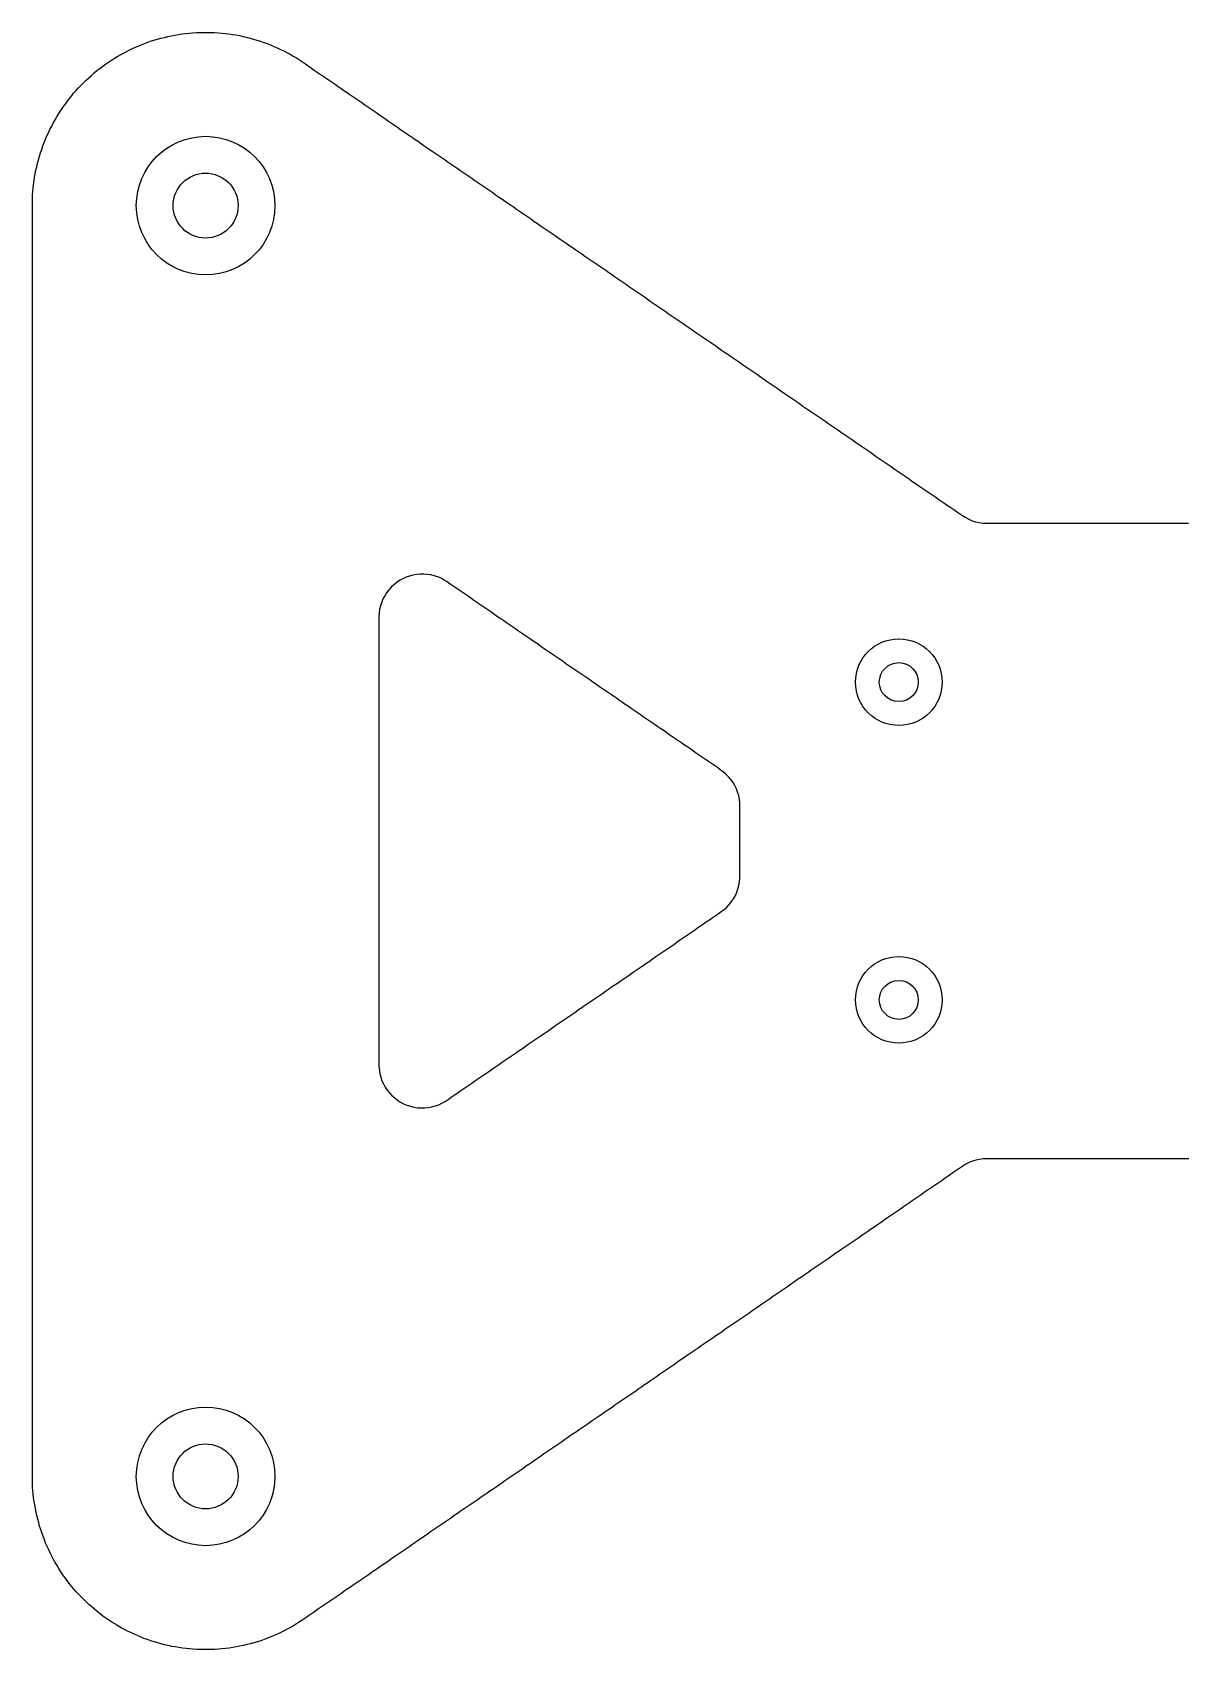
# Model space of a CAD drawing. Header units: millimetres. Extents: x -80 to 80, y -56 to 56.
# Drawn here: x -80 to 0, y -56 to 56 of the extents above; entities that cross this region are included whole.
import ezdxf

# ---------------------------------------------------------------- set-up
doc = ezdxf.new("R2010")
doc.units = ezdxf.units.MM
for name, color, linetype in [('CUT_OUTLINE', 7, 'Continuous'), ('DRILL_THROUGH', 7, 'Continuous'), ('REFERENCE_BOTTOM_CB_D6_DEPTH4', 7, 'Continuous'), ('REFERENCE_TOP_CB_D9p6_DEPTH5', 7, 'Continuous')]:
    doc.layers.add(name, color=color, linetype=linetype)

msp = doc.modelspace()

# ---------------------------------------------------------------- linework, layer by layer
at = {"layer": 'CUT_OUTLINE'}
msp.add_lwpolyline([(0.08, -22), (-0.17, -22), (-0.42, -22), (-0.67, -22), (-0.92, -22), (-1.17, -22), (-1.42, -22), (-1.67, -22), (-1.92, -22), (-2.17, -22), (-2.42, -22), (-2.67, -22), (-2.92, -22), (-3.17, -22), (-3.42, -22), (-3.67, -22), (-3.92, -22), (-4.17, -22), (-4.42, -22), (-4.67, -22), (-4.92, -22), (-5.17, -22), (-5.42, -22), (-5.67, -22), (-5.92, -22), (-6.17, -22), (-6.42, -22), (-6.67, -22), (-6.92, -22), (-7.17, -22), (-7.42, -22), (-7.67, -22), (-7.92, -22), (-8.17, -22), (-8.42, -22), (-8.67, -22), (-8.92, -22), (-9.17, -22), (-9.42, -22), (-9.67, -22), (-9.92, -22), (-10.17, -22), (-10.42, -22), (-10.67, -22), (-10.92, -22), (-11.17, -22), (-11.42, -22), (-11.67, -22), (-11.92, -22), (-12.17, -22), (-12.42, -22), (-12.67, -22), (-12.92, -22), (-13.17, -22), (-13.42, -22), (-13.67, -22), (-13.92, -22), (-14.17, -22.01), (-14.42, -22.05), (-14.66, -22.1), (-14.9, -22.18), (-15.13, -22.27), (-15.35, -22.38), (-15.57, -22.51), (-15.77, -22.65), (-15.98, -22.8), (-16.18, -22.94), (-16.39, -23.08), (-16.59, -23.22), (-16.8, -23.36), (-17.01, -23.5), (-17.21, -23.65), (-17.42, -23.79), (-17.62, -23.93), (-17.83, -24.07), (-18.04, -24.21), (-18.24, -24.35), (-18.45, -24.5), (-18.65, -24.64), (-18.86, -24.78), (-19.07, -24.92), (-19.27, -25.06), (-19.48, -25.2), (-19.68, -25.34), (-19.89, -25.49), (-20.1, -25.63), (-20.3, -25.77), (-20.51, -25.91), (-20.71, -26.05), (-20.92, -26.19), (-21.13, -26.34), (-21.33, -26.48), (-21.54, -26.62), (-21.74, -26.76), (-21.95, -26.9), (-22.15, -27.04), (-22.36, -27.19), (-22.57, -27.33), (-22.77, -27.47), (-22.98, -27.61), (-23.18, -27.75), (-23.39, -27.89), (-23.6, -28.03), (-23.8, -28.18), (-24.01, -28.32), (-24.21, -28.46), (-24.42, -28.6), (-24.63, -28.74), (-24.83, -28.88), (-25.04, -29.03), (-25.24, -29.17), (-25.45, -29.31), (-25.66, -29.45), (-25.86, -29.59), (-26.07, -29.73), (-26.27, -29.88), (-26.48, -30.02), (-26.68, -30.16), (-26.89, -30.3), (-27.1, -30.44), (-27.3, -30.58), (-27.51, -30.72), (-27.71, -30.87), (-27.92, -31.01), (-28.13, -31.15), (-28.33, -31.29), (-28.54, -31.43), (-28.74, -31.57), (-28.95, -31.72), (-29.16, -31.86), (-29.36, -32), (-29.57, -32.14), (-29.77, -32.28), (-29.98, -32.42), (-30.19, -32.56), (-30.39, -32.71), (-30.6, -32.85), (-30.8, -32.99), (-31.01, -33.13), (-31.22, -33.27), (-31.42, -33.41), (-31.63, -33.56), (-31.83, -33.7), (-32.04, -33.84), (-32.24, -33.98), (-32.45, -34.12), (-32.66, -34.26), (-32.86, -34.41), (-33.07, -34.55), (-33.27, -34.69), (-33.48, -34.83), (-33.69, -34.97), (-33.89, -35.11), (-34.1, -35.25), (-34.3, -35.4), (-34.51, -35.54), (-34.72, -35.68), (-34.92, -35.82), (-35.13, -35.96), (-35.33, -36.1), (-35.54, -36.25), (-35.75, -36.39), (-35.95, -36.53), (-36.16, -36.67), (-36.36, -36.81), (-36.57, -36.95), (-36.78, -37.1), (-36.98, -37.24), (-37.19, -37.38), (-37.39, -37.52), (-37.6, -37.66), (-37.8, -37.8), (-38.01, -37.94), (-38.22, -38.09), (-38.42, -38.23), (-38.63, -38.37), (-38.83, -38.51), (-39.04, -38.65), (-39.25, -38.79), (-39.45, -38.94), (-39.66, -39.08), (-39.86, -39.22), (-40.07, -39.36), (-40.28, -39.5), (-40.48, -39.64), (-40.69, -39.79), (-40.89, -39.93), (-41.1, -40.07), (-41.31, -40.21), (-41.51, -40.35), (-41.72, -40.49), (-41.92, -40.63), (-42.13, -40.78), (-42.33, -40.92), (-42.54, -41.06), (-42.75, -41.2), (-42.95, -41.34), (-43.16, -41.48), (-43.36, -41.63), (-43.57, -41.77), (-43.78, -41.91), (-43.98, -42.05), (-44.19, -42.19), (-44.39, -42.33), (-44.6, -42.47), (-44.81, -42.62), (-45.01, -42.76), (-45.22, -42.9), (-45.42, -43.04), (-45.63, -43.18), (-45.84, -43.32), (-46.04, -43.47), (-46.25, -43.61), (-46.45, -43.75), (-46.66, -43.89), (-46.87, -44.03), (-47.07, -44.17), (-47.28, -44.32), (-47.48, -44.46), (-47.69, -44.6), (-47.89, -44.74), (-48.1, -44.88), (-48.31, -45.02), (-48.51, -45.16), (-48.72, -45.31), (-48.92, -45.45), (-49.13, -45.59), (-49.34, -45.73), (-49.54, -45.87), (-49.75, -46.01), (-49.95, -46.16), (-50.16, -46.3), (-50.37, -46.44), (-50.57, -46.58), (-50.78, -46.72), (-50.98, -46.86), (-51.19, -47.01), (-51.4, -47.15), (-51.6, -47.29), (-51.81, -47.43), (-52.01, -47.57), (-52.22, -47.71), (-52.43, -47.85), (-52.63, -48), (-52.84, -48.14), (-53.04, -48.28), (-53.25, -48.42), (-53.45, -48.56), (-53.66, -48.7), (-53.87, -48.85), (-54.07, -48.99), (-54.28, -49.13), (-54.48, -49.27), (-54.69, -49.41), (-54.9, -49.55), (-55.1, -49.69), (-55.31, -49.84), (-55.51, -49.98), (-55.72, -50.12), (-55.93, -50.26), (-56.13, -50.4), (-56.34, -50.54), (-56.54, -50.69), (-56.75, -50.83), (-56.96, -50.97), (-57.16, -51.11), (-57.37, -51.25), (-57.57, -51.39), (-57.78, -51.54), (-57.98, -51.68), (-58.19, -51.82), (-58.4, -51.96), (-58.6, -52.1), (-58.81, -52.24), (-59.01, -52.38), (-59.22, -52.53), (-59.43, -52.67), (-59.63, -52.81), (-59.84, -52.95), (-60.04, -53.09), (-60.25, -53.23), (-60.46, -53.38), (-60.66, -53.52), (-60.87, -53.66), (-61.07, -53.8), (-61.28, -53.94), (-61.49, -54.08), (-61.7, -54.21), (-61.91, -54.34), (-62.13, -54.47), (-62.35, -54.59), (-62.57, -54.7), (-62.8, -54.81), (-63.02, -54.92), (-63.25, -55.02), (-63.48, -55.12), (-63.71, -55.21), (-63.95, -55.29), (-64.18, -55.38), (-64.42, -55.45), (-64.66, -55.53), (-64.9, -55.59), (-65.14, -55.65), (-65.39, -55.71), (-65.63, -55.76), (-65.88, -55.81), (-66.12, -55.85), (-66.37, -55.89), (-66.62, -55.92), (-66.87, -55.95), (-67.12, -55.97), (-67.36, -55.98), (-67.61, -55.99), (-67.86, -56), (-68.11, -56), (-68.36, -55.99), (-68.61, -55.98), (-68.86, -55.97), (-69.11, -55.95), (-69.36, -55.92), (-69.61, -55.89), (-69.86, -55.86), (-70.1, -55.81), (-70.35, -55.77), (-70.59, -55.72), (-70.84, -55.66), (-71.08, -55.6), (-71.32, -55.53), (-71.56, -55.46), (-71.8, -55.38), (-72.03, -55.3), (-72.27, -55.22), (-72.5, -55.12), (-72.73, -55.03), (-72.96, -54.93), (-73.19, -54.82), (-73.41, -54.71), (-73.63, -54.6), (-73.85, -54.48), (-74.07, -54.35), (-74.28, -54.22), (-74.49, -54.09), (-74.7, -53.95), (-74.91, -53.81), (-75.11, -53.67), (-75.31, -53.52), (-75.51, -53.36), (-75.7, -53.2), (-75.89, -53.04), (-76.08, -52.87), (-76.26, -52.7), (-76.44, -52.53), (-76.62, -52.35), (-76.79, -52.17), (-76.96, -51.99), (-77.12, -51.8), (-77.28, -51.61), (-77.44, -51.41), (-77.59, -51.21), (-77.74, -51.01), (-77.88, -50.81), (-78.02, -50.6), (-78.16, -50.39), (-78.29, -50.18), (-78.41, -49.96), (-78.54, -49.75), (-78.65, -49.52), (-78.77, -49.3), (-78.87, -49.08), (-78.98, -48.85), (-79.08, -48.62), (-79.17, -48.39), (-79.26, -48.15), (-79.34, -47.92), (-79.42, -47.68), (-79.5, -47.44), (-79.56, -47.2), (-79.63, -46.96), (-79.69, -46.72), (-79.74, -46.47), (-79.79, -46.23), (-79.83, -45.98), (-79.87, -45.74), (-79.91, -45.49), (-79.94, -45.24), (-79.96, -44.99), (-79.98, -44.74), (-79.99, -44.49), (-80, -44.24), (-80, -43.99), (-80, -43.74), (-80, -43.49), (-80, -43.24), (-80, -42.99), (-80, -42.74), (-80, -42.49), (-80, -42.24), (-80, -41.99), (-80, -41.74), (-80, -41.49), (-80, -41.24), (-80, -40.99), (-80, -40.75), (-80, -40.5), (-80, -40.25), (-80, -40), (-80, -39.75), (-80, -39.5), (-80, -39.25), (-80, -39), (-80, -38.75), (-80, -38.5), (-80, -38.25), (-80, -38), (-80, -37.75), (-80, -37.5), (-80, -37.25), (-80, -37), (-80, -36.75), (-80, -36.5), (-80, -36.25), (-80, -36), (-80, -35.75), (-80, -35.5), (-80, -35.25), (-80, -35), (-80, -34.75), (-80, -34.5), (-80, -34.25), (-80, -34), (-80, -33.75), (-80, -33.5), (-80, -33.25), (-80, -33), (-80, -32.75), (-80, -32.5), (-80, -32.25), (-80, -32), (-80, -31.75), (-80, -31.5), (-80, -31.25), (-80, -31), (-80, -30.75), (-80, -30.5), (-80, -30.25), (-80, -30), (-80, -29.75), (-80, -29.5), (-80, -29.25), (-80, -29), (-80, -28.75), (-80, -28.5), (-80, -28.25), (-80, -28), (-80, -27.75), (-80, -27.5), (-80, -27.25), (-80, -27), (-80, -26.75), (-80, -26.5), (-80, -26.25), (-80, -26), (-80, -25.75), (-80, -25.5), (-80, -25.25), (-80, -25), (-80, -24.75), (-80, -24.5), (-80, -24.25), (-80, -24), (-80, -23.75), (-80, -23.5), (-80, -23.25), (-80, -23), (-80, -22.75), (-80, -22.5), (-80, -22.25), (-80, -22), (-80, -21.75), (-80, -21.5), (-80, -21.25), (-80, -21), (-80, -20.75), (-80, -20.5), (-80, -20.25), (-80, -20), (-80, -19.75), (-80, -19.5), (-80, -19.25), (-80, -19), (-80, -18.75), (-80, -18.5), (-80, -18.25), (-80, -18), (-80, -17.76), (-80, -17.51), (-80, -17.26), (-80, -17.01), (-80, -16.76), (-80, -16.51), (-80, -16.26), (-80, -16.01), (-80, -15.76), (-80, -15.51), (-80, -15.26), (-80, -15.01), (-80, -14.76), (-80, -14.51), (-80, -14.26), (-80, -14.01), (-80, -13.76), (-80, -13.51), (-80, -13.26), (-80, -13.01), (-80, -12.76), (-80, -12.51), (-80, -12.26), (-80, -12.01), (-80, -11.76), (-80, -11.51), (-80, -11.26), (-80, -11.01), (-80, -10.76), (-80, -10.51), (-80, -10.26), (-80, -10.01), (-80, -9.76), (-80, -9.51), (-80, -9.26), (-80, -9.01), (-80, -8.76), (-80, -8.51), (-80, -8.26), (-80, -8.01), (-80, -7.76), (-80, -7.51), (-80, -7.26), (-80, -7.01), (-80, -6.76), (-80, -6.51), (-80, -6.26), (-80, -6.01), (-80, -5.76), (-80, -5.51), (-80, -5.26), (-80, -5.01), (-80, -4.76), (-80, -4.51), (-80, -4.26), (-80, -4.01), (-80, -3.76), (-80, -3.51), (-80, -3.26), (-80, -3.01), (-80, -2.76), (-80, -2.51), (-80, -2.26), (-80, -2.01), (-80, -1.76), (-80, -1.51), (-80, -1.26), (-80, -1.01), (-80, -0.76), (-80, -0.51), (-80, -0.26), (-80, -0.01), (-80, 0.24), (-80, 0.49), (-80, 0.74), (-80, 0.99), (-80, 1.24), (-80, 1.49), (-80, 1.74), (-80, 1.99), (-80, 2.24), (-80, 2.49), (-80, 2.74), (-80, 2.99), (-80, 3.24), (-80, 3.49), (-80, 3.74), (-80, 3.99), (-80, 4.24), (-80, 4.49), (-80, 4.74), (-80, 4.99), (-80, 5.23), (-80, 5.48), (-80, 5.73), (-80, 5.98), (-80, 6.23), (-80, 6.48), (-80, 6.73), (-80, 6.98), (-80, 7.23), (-80, 7.48), (-80, 7.73), (-80, 7.98), (-80, 8.23), (-80, 8.48), (-80, 8.73), (-80, 8.98), (-80, 9.23), (-80, 9.48), (-80, 9.73), (-80, 9.98), (-80, 10.23), (-80, 10.48), (-80, 10.73), (-80, 10.98), (-80, 11.23), (-80, 11.48), (-80, 11.73), (-80, 11.98), (-80, 12.23), (-80, 12.48), (-80, 12.73), (-80, 12.98), (-80, 13.23), (-80, 13.48), (-80, 13.73), (-80, 13.98), (-80, 14.23), (-80, 14.48), (-80, 14.73), (-80, 14.98), (-80, 15.23), (-80, 15.48), (-80, 15.73), (-80, 15.98), (-80, 16.23), (-80, 16.48), (-80, 16.73), (-80, 16.98), (-80, 17.23), (-80, 17.48), (-80, 17.73), (-80, 17.98), (-80, 18.23), (-80, 18.48), (-80, 18.73), (-80, 18.98), (-80, 19.23), (-80, 19.48), (-80, 19.73), (-80, 19.98), (-80, 20.23), (-80, 20.48), (-80, 20.73), (-80, 20.98), (-80, 21.23), (-80, 21.48), (-80, 21.73), (-80, 21.98), (-80, 22.23), (-80, 22.48), (-80, 22.73), (-80, 22.98), (-80, 23.23), (-80, 23.48), (-80, 23.73), (-80, 23.98), (-80, 24.23), (-80, 24.48), (-80, 24.73), (-80, 24.98), (-80, 25.23), (-80, 25.48), (-80, 25.73), (-80, 25.98), (-80, 26.23), (-80, 26.48), (-80, 26.73), (-80, 26.98), (-80, 27.23), (-80, 27.48), (-80, 27.73), (-80, 27.98), (-80, 28.22), (-80, 28.47), (-80, 28.72), (-80, 28.97), (-80, 29.22), (-80, 29.47), (-80, 29.72), (-80, 29.97), (-80, 30.22), (-80, 30.47), (-80, 30.72), (-80, 30.97), (-80, 31.22), (-80, 31.47), (-80, 31.72), (-80, 31.97), (-80, 32.22), (-80, 32.47), (-80, 32.72), (-80, 32.97), (-80, 33.22), (-80, 33.47), (-80, 33.72), (-80, 33.97), (-80, 34.22), (-80, 34.47), (-80, 34.72), (-80, 34.97), (-80, 35.22), (-80, 35.47), (-80, 35.72), (-80, 35.97), (-80, 36.22), (-80, 36.47), (-80, 36.72), (-80, 36.97), (-80, 37.22), (-80, 37.47), (-80, 37.72), (-80, 37.97), (-80, 38.22), (-80, 38.47), (-80, 38.72), (-80, 38.97), (-80, 39.22), (-80, 39.47), (-80, 39.72), (-80, 39.97), (-80, 40.22), (-80, 40.47), (-80, 40.72), (-80, 40.97), (-80, 41.22), (-80, 41.47), (-80, 41.72), (-80, 41.97), (-80, 42.22), (-80, 42.47), (-80, 42.72), (-80, 42.97), (-80, 43.22), (-80, 43.47), (-80, 43.72), (-80, 43.97), (-80, 44.22), (-79.99, 44.47), (-79.98, 44.72), (-79.96, 44.97), (-79.94, 45.22), (-79.91, 45.46), (-79.88, 45.71), (-79.84, 45.96), (-79.8, 46.2), (-79.75, 46.45), (-79.69, 46.69), (-79.64, 46.94), (-79.57, 47.18), (-79.5, 47.42), (-79.43, 47.66), (-79.35, 47.89), (-79.27, 48.13), (-79.18, 48.36), (-79.09, 48.6), (-78.99, 48.83), (-78.88, 49.05), (-78.78, 49.28), (-78.66, 49.5), (-78.55, 49.72), (-78.43, 49.94), (-78.3, 50.16), (-78.17, 50.37), (-78.03, 50.58), (-77.9, 50.79), (-77.75, 50.99), (-77.6, 51.19), (-77.45, 51.39), (-77.3, 51.59), (-77.14, 51.78), (-76.97, 51.97), (-76.8, 52.15), (-76.63, 52.34), (-76.46, 52.51), (-76.28, 52.69), (-76.1, 52.86), (-75.91, 53.02), (-75.72, 53.19), (-75.53, 53.35), (-75.33, 53.5), (-75.13, 53.65), (-74.93, 53.8), (-74.72, 53.94), (-74.51, 54.08), (-74.3, 54.21), (-74.09, 54.34), (-73.87, 54.46), (-73.65, 54.58), (-73.43, 54.7), (-73.21, 54.81), (-72.98, 54.92), (-72.75, 55.02), (-72.52, 55.11), (-72.29, 55.21), (-72.06, 55.29), (-71.82, 55.38), (-71.58, 55.45), (-71.34, 55.52), (-71.1, 55.59), (-70.86, 55.65), (-70.62, 55.71), (-70.37, 55.76), (-70.13, 55.81), (-69.88, 55.85), (-69.63, 55.89), (-69.39, 55.92), (-69.14, 55.95), (-68.89, 55.97), (-68.64, 55.98), (-68.39, 55.99), (-68.14, 56), (-67.89, 56), (-67.64, 55.99), (-67.39, 55.98), (-67.14, 55.97), (-66.89, 55.95), (-66.64, 55.92), (-66.4, 55.89), (-66.15, 55.86), (-65.9, 55.82), (-65.66, 55.77), (-65.41, 55.72), (-65.17, 55.66), (-64.93, 55.6), (-64.68, 55.53), (-64.45, 55.46), (-64.21, 55.38), (-63.97, 55.3), (-63.74, 55.22), (-63.5, 55.13), (-63.27, 55.03), (-63.04, 54.93), (-62.82, 54.82), (-62.59, 54.71), (-62.37, 54.6), (-62.15, 54.48), (-61.94, 54.35), (-61.72, 54.23), (-61.51, 54.09), (-61.3, 53.96), (-61.09, 53.82), (-60.89, 53.67), (-60.68, 53.53), (-60.48, 53.39), (-60.27, 53.25), (-60.07, 53.11), (-59.86, 52.97), (-59.65, 52.82), (-59.45, 52.68), (-59.24, 52.54), (-59.04, 52.4), (-58.83, 52.26), (-58.62, 52.12), (-58.42, 51.97), (-58.21, 51.83), (-58.01, 51.69), (-57.8, 51.55), (-57.59, 51.41), (-57.39, 51.27), (-57.18, 51.13), (-56.98, 50.98), (-56.77, 50.84), (-56.56, 50.7), (-56.36, 50.56), (-56.15, 50.42), (-55.95, 50.28), (-55.74, 50.13), (-55.53, 49.99), (-55.33, 49.85), (-55.12, 49.71), (-54.92, 49.57), (-54.71, 49.43), (-54.51, 49.28), (-54.3, 49.14), (-54.09, 49), (-53.89, 48.86), (-53.68, 48.72), (-53.48, 48.58), (-53.27, 48.44), (-53.06, 48.29), (-52.86, 48.15), (-52.65, 48.01), (-52.45, 47.87), (-52.24, 47.73), (-52.03, 47.59), (-51.83, 47.44), (-51.62, 47.3), (-51.42, 47.16), (-51.21, 47.02), (-51, 46.88), (-50.8, 46.74), (-50.59, 46.59), (-50.39, 46.45), (-50.18, 46.31), (-49.98, 46.17), (-49.77, 46.03), (-49.56, 45.89), (-49.36, 45.75), (-49.15, 45.6), (-48.95, 45.46), (-48.74, 45.32), (-48.53, 45.18), (-48.33, 45.04), (-48.12, 44.9), (-47.92, 44.75), (-47.71, 44.61), (-47.5, 44.47), (-47.3, 44.33), (-47.09, 44.19), (-46.89, 44.05), (-46.68, 43.91), (-46.47, 43.76), (-46.27, 43.62), (-46.06, 43.48), (-45.86, 43.34), (-45.65, 43.2), (-45.44, 43.06), (-45.24, 42.91), (-45.03, 42.77), (-44.83, 42.63), (-44.62, 42.49), (-44.42, 42.35), (-44.21, 42.21), (-44, 42.06), (-43.8, 41.92), (-43.59, 41.78), (-43.39, 41.64), (-43.18, 41.5), (-42.97, 41.36), (-42.77, 41.22), (-42.56, 41.07), (-42.36, 40.93), (-42.15, 40.79), (-41.94, 40.65), (-41.74, 40.51), (-41.53, 40.37), (-41.33, 40.22), (-41.12, 40.08), (-40.91, 39.94), (-40.71, 39.8), (-40.5, 39.66), (-40.3, 39.52), (-40.09, 39.37), (-39.88, 39.23), (-39.68, 39.09), (-39.47, 38.95), (-39.27, 38.81), (-39.06, 38.67), (-38.86, 38.53), (-38.65, 38.38), (-38.44, 38.24), (-38.24, 38.1), (-38.03, 37.96), (-37.83, 37.82), (-37.62, 37.68), (-37.41, 37.53), (-37.21, 37.39), (-37, 37.25), (-36.8, 37.11), (-36.59, 36.97), (-36.38, 36.83), (-36.18, 36.68), (-35.97, 36.54), (-35.77, 36.4), (-35.56, 36.26), (-35.35, 36.12), (-35.15, 35.98), (-34.94, 35.84), (-34.74, 35.69), (-34.53, 35.55), (-34.33, 35.41), (-34.12, 35.27), (-33.91, 35.13), (-33.71, 34.99), (-33.5, 34.84), (-33.3, 34.7), (-33.09, 34.56), (-32.88, 34.42), (-32.68, 34.28), (-32.47, 34.14), (-32.27, 34), (-32.06, 33.85), (-31.85, 33.71), (-31.65, 33.57), (-31.44, 33.43), (-31.24, 33.29), (-31.03, 33.15), (-30.82, 33), (-30.62, 32.86), (-30.41, 32.72), (-30.21, 32.58), (-30, 32.44), (-29.79, 32.3), (-29.59, 32.15), (-29.38, 32.01), (-29.18, 31.87), (-28.97, 31.73), (-28.77, 31.59), (-28.56, 31.45), (-28.35, 31.31), (-28.15, 31.16), (-27.94, 31.02), (-27.74, 30.88), (-27.53, 30.74), (-27.32, 30.6), (-27.12, 30.46), (-26.91, 30.31), (-26.71, 30.17), (-26.5, 30.03), (-26.29, 29.89), (-26.09, 29.75), (-25.88, 29.61), (-25.68, 29.46), (-25.47, 29.32), (-25.26, 29.18), (-25.06, 29.04), (-24.85, 28.9), (-24.65, 28.76), (-24.44, 28.62), (-24.23, 28.47), (-24.03, 28.33), (-23.82, 28.19), (-23.62, 28.05), (-23.41, 27.91), (-23.21, 27.77), (-23, 27.62), (-22.79, 27.48), (-22.59, 27.34), (-22.38, 27.2), (-22.18, 27.06), (-21.97, 26.92), (-21.76, 26.77), (-21.56, 26.63), (-21.35, 26.49), (-21.15, 26.35), (-20.94, 26.21), (-20.73, 26.07), (-20.53, 25.93), (-20.32, 25.78), (-20.12, 25.64), (-19.91, 25.5), (-19.7, 25.36), (-19.5, 25.22), (-19.29, 25.08), (-19.09, 24.93), (-18.88, 24.79), (-18.68, 24.65), (-18.47, 24.51), (-18.26, 24.37), (-18.06, 24.23), (-17.85, 24.09), (-17.65, 23.94), (-17.44, 23.8), (-17.23, 23.66), (-17.03, 23.52), (-16.82, 23.38), (-16.62, 23.24), (-16.41, 23.09), (-16.2, 22.95), (-16, 22.81), (-15.79, 22.67), (-15.59, 22.53), (-15.37, 22.4), (-15.15, 22.28), (-14.92, 22.18), (-14.68, 22.11), (-14.44, 22.05), (-14.19, 22.02), (-13.94, 22), (-13.69, 22), (-13.44, 22), (-13.19, 22), (-12.94, 22), (-12.69, 22), (-12.44, 22), (-12.19, 22), (-11.95, 22), (-11.7, 22), (-11.45, 22), (-11.2, 22), (-10.95, 22), (-10.7, 22), (-10.45, 22), (-10.2, 22), (-9.95, 22), (-9.7, 22), (-9.45, 22), (-9.2, 22), (-8.95, 22), (-8.7, 22), (-8.45, 22), (-8.2, 22), (-7.95, 22), (-7.7, 22), (-7.45, 22), (-7.2, 22), (-6.95, 22), (-6.7, 22), (-6.45, 22), (-6.2, 22), (-5.95, 22), (-5.7, 22), (-5.45, 22), (-5.2, 22), (-4.95, 22), (-4.7, 22), (-4.45, 22), (-4.2, 22), (-3.95, 22), (-3.7, 22), (-3.45, 22), (-3.2, 22), (-2.95, 22), (-2.7, 22), (-2.45, 22), (-2.2, 22), (-1.95, 22), (-1.7, 22), (-1.45, 22), (-1.2, 22), (-0.95, 22), (-0.7, 22), (-0.45, 22), (-0.2, 22), (0.05, 22)], dxfattribs=at)
msp.add_lwpolyline([(-32.3, -4.89), (-32.1, -4.74), (-31.91, -4.58), (-31.74, -4.4), (-31.59, -4.2), (-31.45, -4), (-31.32, -3.78), (-31.22, -3.55), (-31.14, -3.32), (-31.07, -3.08), (-31.03, -2.83), (-31, -2.58), (-31, -2.33), (-31, -2.08), (-31, -1.84), (-31, -1.59), (-31, -1.34), (-31, -1.09), (-31, -0.84), (-31, -0.59), (-31, -0.34), (-31, -0.09), (-31, 0.16), (-31, 0.41), (-31, 0.66), (-31, 0.91), (-31, 1.16), (-31, 1.41), (-31, 1.66), (-31, 1.91), (-31, 2.16), (-31, 2.41), (-31.01, 2.65), (-31.04, 2.9), (-31.09, 3.15), (-31.16, 3.39), (-31.25, 3.62), (-31.36, 3.84), (-31.48, 4.06), (-31.63, 4.26), (-31.79, 4.45), (-31.97, 4.63), (-32.16, 4.79), (-32.36, 4.93), (-32.56, 5.08), (-32.77, 5.22), (-32.98, 5.36), (-33.18, 5.5), (-33.39, 5.64), (-33.59, 5.78), (-33.8, 5.92), (-34, 6.07), (-34.21, 6.21), (-34.41, 6.35), (-34.62, 6.49), (-34.83, 6.63), (-35.03, 6.77), (-35.24, 6.91), (-35.44, 7.05), (-35.65, 7.2), (-35.85, 7.34), (-36.06, 7.48), (-36.26, 7.62), (-36.47, 7.76), (-36.68, 7.9), (-36.88, 8.04), (-37.09, 8.18), (-37.29, 8.33), (-37.5, 8.47), (-37.7, 8.61), (-37.91, 8.75), (-38.11, 8.89), (-38.32, 9.03), (-38.53, 9.17), (-38.73, 9.32), (-38.94, 9.46), (-39.14, 9.6), (-39.35, 9.74), (-39.55, 9.88), (-39.76, 10.02), (-39.96, 10.16), (-40.17, 10.3), (-40.38, 10.45), (-40.58, 10.59), (-40.79, 10.73), (-40.99, 10.87), (-41.2, 11.01), (-41.4, 11.15), (-41.61, 11.29), (-41.81, 11.44), (-42.02, 11.58), (-42.23, 11.72), (-42.43, 11.86), (-42.64, 12), (-42.84, 12.14), (-43.05, 12.28), (-43.25, 12.42), (-43.46, 12.57), (-43.66, 12.71), (-43.87, 12.85), (-44.08, 12.99), (-44.28, 13.13), (-44.49, 13.27), (-44.69, 13.41), (-44.9, 13.55), (-45.1, 13.7), (-45.31, 13.84), (-45.51, 13.98), (-45.72, 14.12), (-45.93, 14.26), (-46.13, 14.4), (-46.34, 14.54), (-46.54, 14.69), (-46.75, 14.83), (-46.95, 14.97), (-47.16, 15.11), (-47.36, 15.25), (-47.57, 15.39), (-47.78, 15.53), (-47.98, 15.67), (-48.19, 15.82), (-48.39, 15.96), (-48.6, 16.1), (-48.8, 16.24), (-49.01, 16.38), (-49.21, 16.52), (-49.42, 16.66), (-49.63, 16.81), (-49.83, 16.95), (-50.04, 17.09), (-50.24, 17.23), (-50.45, 17.37), (-50.65, 17.51), (-50.86, 17.65), (-51.06, 17.79), (-51.27, 17.94), (-51.48, 18.07), (-51.7, 18.19), (-51.93, 18.29), (-52.17, 18.37), (-52.41, 18.43), (-52.65, 18.46), (-52.9, 18.48), (-53.15, 18.48), (-53.4, 18.46), (-53.65, 18.41), (-53.89, 18.35), (-54.12, 18.27), (-54.35, 18.16), (-54.57, 18.04), (-54.77, 17.9), (-54.97, 17.75), (-55.15, 17.58), (-55.32, 17.39), (-55.47, 17.19), (-55.6, 16.98), (-55.72, 16.76), (-55.81, 16.53), (-55.89, 16.29), (-55.95, 16.05), (-55.98, 15.8), (-56, 15.55), (-56, 15.31), (-56, 15.06), (-56, 14.81), (-56, 14.56), (-56, 14.31), (-56, 14.06), (-56, 13.81), (-56, 13.56), (-56, 13.31), (-56, 13.06), (-56, 12.81), (-56, 12.56), (-56, 12.31), (-56, 12.06), (-56, 11.81), (-56, 11.56), (-56, 11.31), (-56, 11.06), (-56, 10.82), (-56, 10.57), (-56, 10.32), (-56, 10.07), (-56, 9.82), (-56, 9.57), (-56, 9.32), (-56, 9.07), (-56, 8.82), (-56, 8.57), (-56, 8.32), (-56, 8.07), (-56, 7.82), (-56, 7.57), (-56, 7.32), (-56, 7.07), (-56, 6.82), (-56, 6.57), (-56, 6.33), (-56, 6.08), (-56, 5.83), (-56, 5.58), (-56, 5.33), (-56, 5.08), (-56, 4.83), (-56, 4.58), (-56, 4.33), (-56, 4.08), (-56, 3.83), (-56, 3.58), (-56, 3.33), (-56, 3.08), (-56, 2.83), (-56, 2.58), (-56, 2.33), (-56, 2.08), (-56, 1.84), (-56, 1.59), (-56, 1.34), (-56, 1.09), (-56, 0.84), (-56, 0.59), (-56, 0.34), (-56, 0.09), (-56, -0.16), (-56, -0.41), (-56, -0.66), (-56, -0.91), (-56, -1.16), (-56, -1.41), (-56, -1.66), (-56, -1.91), (-56, -2.16), (-56, -2.41), (-56, -2.65), (-56, -2.9), (-56, -3.15), (-56, -3.4), (-56, -3.65), (-56, -3.9), (-56, -4.15), (-56, -4.4), (-56, -4.65), (-56, -4.9), (-56, -5.15), (-56, -5.4), (-56, -5.65), (-56, -5.9), (-56, -6.15), (-56, -6.4), (-56, -6.65), (-56, -6.9), (-56, -7.14), (-56, -7.39), (-56, -7.64), (-56, -7.89), (-56, -8.14), (-56, -8.39), (-56, -8.64), (-56, -8.89), (-56, -9.14), (-56, -9.39), (-56, -9.64), (-56, -9.89), (-56, -10.14), (-56, -10.39), (-56, -10.64), (-56, -10.89), (-56, -11.14), (-56, -11.39), (-56, -11.63), (-56, -11.88), (-56, -12.13), (-56, -12.38), (-56, -12.63), (-56, -12.88), (-56, -13.13), (-56, -13.38), (-56, -13.63), (-56, -13.88), (-56, -14.13), (-56, -14.38), (-56, -14.63), (-56, -14.88), (-56, -15.13), (-56, -15.38), (-56, -15.63), (-55.97, -15.87), (-55.93, -16.12), (-55.87, -16.36), (-55.79, -16.6), (-55.68, -16.82), (-55.56, -17.04), (-55.43, -17.25), (-55.27, -17.45), (-55.1, -17.63), (-54.91, -17.79), (-54.72, -17.95), (-54.51, -18.08), (-54.29, -18.2), (-54.06, -18.29), (-53.82, -18.37), (-53.58, -18.43), (-53.33, -18.47), (-53.08, -18.48), (-52.83, -18.48), (-52.58, -18.46), (-52.34, -18.41), (-52.1, -18.35), (-51.86, -18.26), (-51.64, -18.16), (-51.42, -18.03), (-51.21, -17.9), (-51.01, -17.75), (-50.8, -17.61), (-50.59, -17.47), (-50.39, -17.33), (-50.18, -17.19), (-49.98, -17.05), (-49.77, -16.91), (-49.57, -16.76), (-49.36, -16.62), (-49.16, -16.48), (-48.95, -16.34), (-48.74, -16.2), (-48.54, -16.06), (-48.33, -15.92), (-48.13, -15.78), (-47.92, -15.63), (-47.72, -15.49), (-47.51, -15.35), (-47.31, -15.21), (-47.1, -15.07), (-46.89, -14.93), (-46.69, -14.79), (-46.48, -14.65), (-46.28, -14.5), (-46.07, -14.36), (-45.87, -14.22), (-45.66, -14.08), (-45.46, -13.94), (-45.25, -13.8), (-45.04, -13.66), (-44.84, -13.51), (-44.63, -13.37), (-44.43, -13.23), (-44.22, -13.09), (-44.02, -12.95), (-43.81, -12.81), (-43.61, -12.67), (-43.4, -12.53), (-43.19, -12.38), (-42.99, -12.24), (-42.78, -12.1), (-42.58, -11.96), (-42.37, -11.82), (-42.17, -11.68), (-41.96, -11.54), (-41.76, -11.39), (-41.55, -11.25), (-41.34, -11.11), (-41.14, -10.97), (-40.93, -10.83), (-40.73, -10.69), (-40.52, -10.55), (-40.32, -10.41), (-40.11, -10.26), (-39.91, -10.12), (-39.7, -9.98), (-39.49, -9.84), (-39.29, -9.7), (-39.08, -9.56), (-38.88, -9.42), (-38.67, -9.28), (-38.47, -9.13), (-38.26, -8.99), (-38.06, -8.85), (-37.85, -8.71), (-37.64, -8.57), (-37.44, -8.43), (-37.23, -8.29), (-37.03, -8.14), (-36.82, -8), (-36.62, -7.86), (-36.41, -7.72), (-36.21, -7.58), (-36, -7.44), (-35.79, -7.3), (-35.59, -7.16), (-35.38, -7.01), (-35.18, -6.87), (-34.97, -6.73), (-34.77, -6.59), (-34.56, -6.45), (-34.36, -6.31), (-34.15, -6.17), (-33.94, -6.02), (-33.74, -5.88), (-33.53, -5.74), (-33.33, -5.6), (-33.12, -5.46), (-32.92, -5.32), (-32.71, -5.18), (-32.51, -5.04)], close=True, dxfattribs=at)
at = {"layer": 'DRILL_THROUGH'}
for centre, radius in [((-68, 44), 2.25), ((-20, 11), 1.35), ((-20, -11), 1.35), ((-68, -44), 2.25)]:
    msp.add_circle(centre, radius, dxfattribs=at)
at = {"layer": 'REFERENCE_BOTTOM_CB_D6_DEPTH4'}
for centre in [(-20, 11), (-20, -11)]:
    msp.add_circle(centre, 3, dxfattribs=at)
at = {"layer": 'REFERENCE_TOP_CB_D9p6_DEPTH5'}
for centre in [(-68, 44), (-68, -44)]:
    msp.add_circle(centre, 4.8, dxfattribs=at)

doc.saveas('drawing.dxf')
